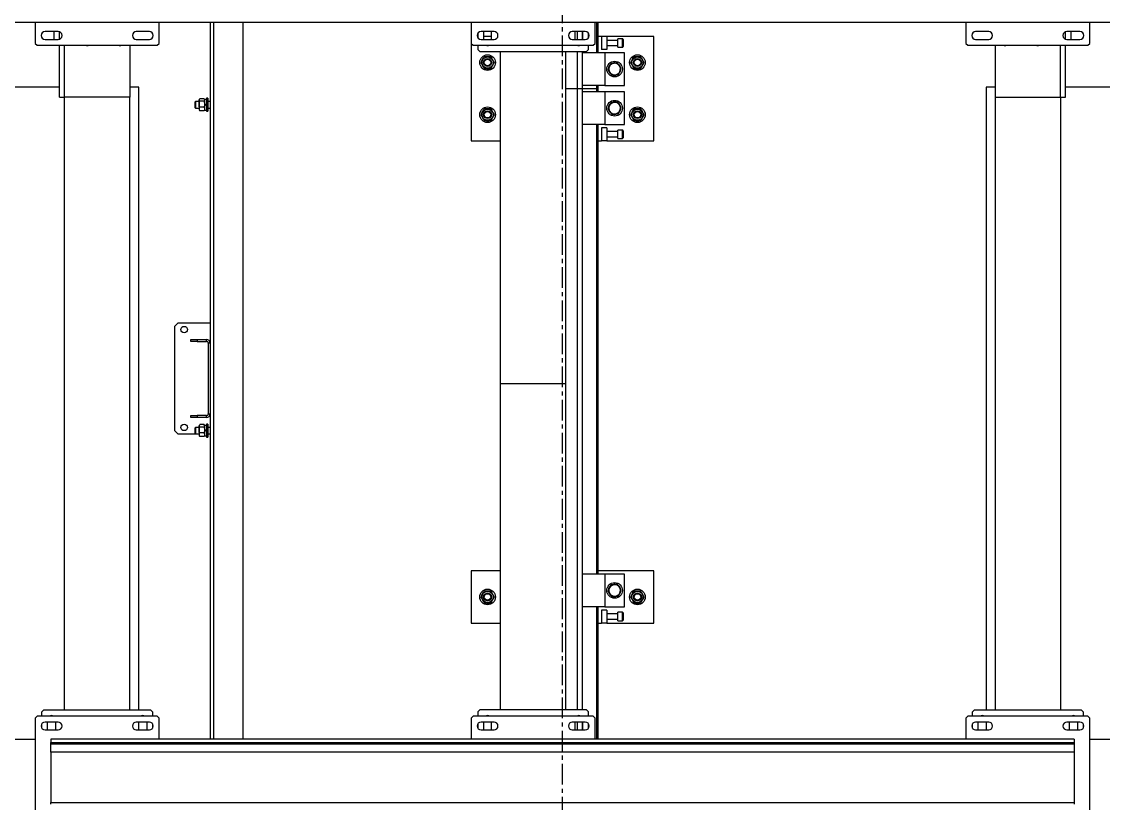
# Model space of a CAD drawing. Header units: millimetres. Extents: x 6622 to 532820, y 3370 to 359312.
# Drawn here: x 458470 to 460130, y 295241 to 296441 of the extents above; entities that cross this region are included whole.
import ezdxf

# ---------------------------------------------------------------- set-up
doc = ezdxf.new("R2010")
doc.units = ezdxf.units.MM
doc.linetypes.add('CENTER', pattern=[50.8, 31.75, -6.35, 6.35, -6.35])

# ---------------------------------------------------------------- blocks, each defined once
blk = doc.blocks.new('A$C6F3A12F4')
at = {"color": 2, "linetype": 'Continuous', "lineweight": 25}
for p, q in [((18285.2, 3700), (18285.2, 2622.1)), ((19285.2, 2659), (19285.2, 3700)), ((18185.7, 3475), (18185.7, 225)), ((18217.7, 2659), (18185.7, 2659)), ((18220.7, 2656), (18217.7, 2659)), ((18220.7, 2472), (18220.7, 2656)), ((19253.2, 2659), (19250.2, 2656)), ((19250.2, 2656), (19250.2, 2472)), ((19417.2, 2659), (19253.2, 2659)), ((18199.7, 2644), (18199.7, 2624)), ((18211.7, 2624), (18211.7, 2644)), ((19243.2, 2649.1), (19240.2, 2646.1)), ((19240.2, 2482.1), (19240.2, 2646.1)), ((19243.2, 2649.1), (19250.2, 2649.1)), ((19259.2, 2644), (19259.2, 2624)), ((19259.2, 2640.1), (19271.2, 2640.1)), ((19262, 2649.1), (19268.4, 2649.1)), ((19271.2, 2624), (19271.2, 2644)), ((18199.7, 2630.1), (18211.7, 2630.1)), ((19271.2, 2628.1), (19259.2, 2628.1)), ((19285.2, 2635), (19285.2, 1065)), ((19285.2, 2635), (19290.6, 2635)), ((19290.6, 1065), (19290.6, 2635)), ((19290.6, 2635), (19293.2, 2635)), ((19293.2, 2635), (19293.2, 1065)), ((19293.2, 2635), (19305.2, 2635)), ((19305.2, 2635), (19305.2, 1065)), ((19305.2, 2635), (19382.6, 2635)), ((19382.6, 1065), (19382.6, 2635)), ((19382.6, 2635), (19385.2, 2635)), ((18211.4, 2622.1), (18200, 2622.1)), ((18300.2, 2622.1), (18220.7, 2622.1)), ((18300.2, 2614.1), (18220.7, 2614.1)), ((18300.2, 2614.1), (18300.2, 2622.1)), ((18300.2, 2514.1), (18300.2, 2614.1)), ((18300.2, 2614.1), (19240.2, 2614.1)), ((18220.7, 2514.1), (18300.2, 2514.1)), ((18285.2, 2514.1), (18285.2, 2500)), ((18300.2, 2514.1), (19240.2, 2514.1)), ((18199.7, 2504), (18199.7, 2484)), ((18211.7, 2484), (18211.7, 2504)), ((18285.2, 2500), (19240.2, 2500)), ((19259.2, 2504), (19259.2, 2484)), ((19259.2, 2500.1), (19271.2, 2500.1)), ((19259.2, 2500), (19271.2, 2500)), ((19271.2, 2484), (19271.2, 2504)), ((19240.2, 2482.1), (19243.2, 2479.1)), ((19250.2, 2479.1), (19243.2, 2479.1)), ((19271.2, 2488.1), (19259.2, 2488.1)), ((19268.7, 2479.1), (19261.7, 2479.1)), ((18185.7, 2469), (18217.7, 2469)), ((18217.7, 2469), (18220.7, 2472)), ((19250.2, 2472), (19253.2, 2469)), ((19253.2, 2469), (19285.2, 2469)), ((18207.2, 1990), (18207.2, 1918)), ((18367.2, 1990), (18207.2, 1990)), ((18367.2, 1918), (18367.2, 1990)), ((19107.2, 1990), (19027.2, 1990)), ((19027.2, 1990), (19027.2, 1904)), ((19107.2, 1918), (19107.2, 1990)), ((18256.8, 1965), (18256.2, 1965)), ((18256.6, 1963.2), (18256.2, 1963.2)), ((18256.3, 1962.2), (18256.6, 1963.2)), ((18336.8, 1965), (18336.2, 1965)), ((18336.6, 1963.2), (18336.2, 1963.2)), ((18336.3, 1962.2), (18336.6, 1963.2)), ((19076.8, 1965), (19076.2, 1965)), ((19076.6, 1963.2), (19076.2, 1963.2)), ((19076.3, 1962.2), (19076.6, 1963.2)), ((18211.7, 1943), (18222.7, 1943)), ((18282.2, 1945), (18232.2, 1945)), ((18232.2, 1945), (18232.2, 1915)), ((18282.2, 1915), (18282.2, 1945)), ((18342.2, 1945), (18292.2, 1945)), ((18292.2, 1945), (18292.2, 1915)), ((18342.2, 1915), (18342.2, 1945)), ((18351.7, 1943), (18362.7, 1943)), ((19082.2, 1945), (19032.2, 1945)), ((19032.2, 1945), (19032.2, 1915)), ((19082.2, 1915), (19082.2, 1945)), ((19091.7, 1943), (19102.7, 1943)), ((18210.7, 1942), (18210.7, 1935)), ((18223.7, 1942), (18210.7, 1942)), ((18223.7, 1935), (18210.7, 1935)), ((18213.2, 1935), (18213.2, 1918)), ((18221.2, 1918), (18221.2, 1935)), ((18223.7, 1935), (18223.7, 1942)), ((18252.2, 1937.3), (18248, 1934.4)), ((18256.4, 1940.2), (18252.2, 1937.3)), ((18261, 1938), (18256.4, 1940.2)), ((18265.7, 1935.8), (18261, 1938)), ((18266.7, 1930), (18266.1, 1930)), ((18266.6, 1928.2), (18266.2, 1928.2)), ((18266.4, 1927.4), (18266.6, 1928.2)), ((18312.2, 1937.3), (18308, 1934.4)), ((18316.4, 1940.2), (18312.2, 1937.3)), ((18321, 1938), (18316.4, 1940.2)), ((18325.6, 1935.8), (18321, 1938)), ((18326.8, 1930), (18326.1, 1930)), ((18326.6, 1928.2), (18326.2, 1928.2)), ((18326.4, 1927.4), (18326.6, 1928.2)), ((18350.7, 1942), (18350.7, 1935)), ((18363.7, 1942), (18350.7, 1942)), ((18363.7, 1935), (18350.7, 1935)), ((18353.2, 1935), (18353.2, 1918)), ((18361.2, 1918), (18361.2, 1935)), ((18363.7, 1935), (18363.7, 1942)), ((19052.2, 1937.3), (19048, 1934.4)), ((19056.4, 1940.2), (19052.2, 1937.3)), ((19061, 1938), (19056.4, 1940.2)), ((19065.6, 1935.8), (19061, 1938)), ((19066.8, 1930), (19066.1, 1930)), ((19066.6, 1928.2), (19066.2, 1928.2)), ((19066.4, 1927.4), (19066.6, 1928.2)), ((19090.7, 1942), (19090.7, 1935)), ((19103.7, 1942), (19090.7, 1942)), ((19103.7, 1935), (19090.7, 1935)), ((19093.2, 1935), (19093.2, 1918)), ((19101.2, 1918), (19101.2, 1935)), ((19103.7, 1935), (19103.7, 1942)), ((18207.2, 1918), (18227.2, 1918)), ((18207.2, 1918), (18207.2, 1910)), ((18207.2, 1910), (18207.2, 1904)), ((18207.2, 1910), (18227.2, 1910)), ((18227.2, 1918), (18227.2, 1910)), ((18232.2, 1915), (18232.2, 1880.2)), ((18232.2, 1915), (18282.2, 1915)), ((18248.7, 1924.2), (18253.4, 1922)), ((18253.4, 1922), (18258, 1919.8)), ((18258, 1919.8), (18262.2, 1922.7)), ((18262.2, 1922.7), (18266.4, 1925.6)), ((18282.2, 1915), (18282.2, 1880.2)), ((18292.2, 1915), (18342.2, 1915)), ((18292.2, 1915), (18292.2, 1880.2)), ((18308.8, 1924.2), (18313.4, 1922)), ((18313.4, 1922), (18318, 1919.8)), ((18318, 1919.8), (18322.2, 1922.7)), ((18322.2, 1922.7), (18326.4, 1925.6)), ((18342.2, 1915), (18342.2, 1880.2)), ((18347.2, 1918), (18347.2, 1910)), ((18347.2, 1918), (18367.2, 1918)), ((18347.2, 1910), (18367.2, 1910)), ((18367.2, 1918), (18367.2, 1910)), ((18367.2, 1904), (18367.2, 1910)), ((19032.2, 1915), (19032.2, 1880.2)), ((19032.2, 1915), (19082.2, 1915)), ((19048.8, 1924.2), (19053.4, 1922)), ((19053.4, 1922), (19058, 1919.8)), ((19058, 1919.8), (19062.2, 1922.7)), ((19062.2, 1922.7), (19066.4, 1925.6)), ((19082.2, 1915), (19082.2, 1880.2)), ((19087.2, 1918), (19087.2, 1910)), ((19087.2, 1918), (19107.2, 1918)), ((19087.2, 1910), (19107.2, 1910)), ((19107.2, 1918), (19107.2, 1910)), ((19107.2, 1904), (19107.2, 1910)), ((18185.7, 1904), (18232.2, 1904)), ((18232.2, 1902.7), (18185.7, 1902.7)), ((18217.7, 1900), (18185.7, 1900)), ((18220.7, 1897), (18217.7, 1900)), ((18220.7, 1713), (18220.7, 1897)), ((18282.2, 1904), (18287.2, 1904)), ((18287.2, 1902.7), (18282.2, 1902.7)), ((18287.2, 1904), (18292.2, 1904)), ((18287.2, 1902.7), (18287.2, 1904)), ((18287.2, 1880.2), (18287.2, 1902.7)), ((18292.2, 1902.7), (18287.2, 1902.7)), ((18342.2, 1904), (19032.2, 1904)), ((19032.2, 1902.7), (18342.2, 1902.7)), ((19082.2, 1904), (19285.2, 1904)), ((19285.2, 1902.7), (19082.2, 1902.7)), ((19253.2, 1900), (19250.2, 1897)), ((19250.2, 1897), (19250.2, 1713)), ((19285.2, 1900), (19253.2, 1900)), ((18199.7, 1885), (18199.7, 1865)), ((18211.7, 1881), (18199.7, 1881)), ((18199.7, 1880.2), (18211.7, 1880.2)), ((18209, 1890), (18202.4, 1890)), ((18211.7, 1865), (18211.7, 1885)), ((18227.2, 1890), (18220.7, 1890)), ((18230.2, 1887), (18227.2, 1890)), ((18230.2, 1723), (18230.2, 1887)), ((18230.2, 1880.2), (18287.2, 1880.2)), ((18287.2, 1880.2), (19240.2, 1880.2)), ((18287.2, 1872.8), (18287.2, 1880.2)), ((19243.2, 1890), (19240.2, 1887)), ((19240.2, 1887), (19240.2, 1723)), ((19250.2, 1890), (19243.2, 1890)), ((19259.2, 1885), (19259.2, 1865)), ((19271.2, 1881), (19259.2, 1881)), ((19259.2, 1880.2), (19271.2, 1880.2)), ((19268.5, 1890), (19261.9, 1890)), ((19271.2, 1865), (19271.2, 1885)), ((18211.7, 1872.8), (18199.7, 1872.8)), ((18199.7, 1869), (18211.7, 1869)), ((18220.8, 1872.8), (18220.7, 1872.8)), ((18287.2, 1872.8), (18230.2, 1872.8)), ((18287.2, 1855), (18287.2, 1872.8)), ((19240.2, 1872.8), (18287.2, 1872.8)), ((19250.2, 1872.8), (19249.6, 1872.8)), ((19271.2, 1872.8), (19259.2, 1872.8)), ((19259.2, 1869), (19271.2, 1869)), ((18740.2, 1855), (18230.2, 1855)), ((18740.2, 1855), (18740.2, 1755)), ((19240.2, 1855), (18740.2, 1855)), ((18199.7, 1745), (18199.7, 1725)), ((18211.7, 1725), (18211.7, 1745)), ((18740.2, 1755), (18230.2, 1755)), ((18367.2, 1710), (18367.2, 1755)), ((19240.2, 1755), (18740.2, 1755)), ((19027.2, 1755), (19027.2, 1710)), ((19107.2, 1710), (19107.2, 1755)), ((19259.2, 1745), (19259.2, 1725)), ((19271.2, 1725), (19271.2, 1745)), ((18211.7, 1741), (18199.7, 1741)), ((18199.7, 1729), (18211.7, 1729)), ((18207.2, 1741), (18207.2, 1729)), ((18256.8, 1735), (18256.2, 1735)), ((18256.6, 1733.2), (18256.2, 1733.2)), ((18256.3, 1732.2), (18256.6, 1733.2)), ((18336.8, 1735), (18336.2, 1735)), ((18336.6, 1733.2), (18336.2, 1733.2)), ((18336.3, 1732.2), (18336.6, 1733.2)), ((19076.8, 1735), (19076.2, 1735)), ((19076.6, 1733.2), (19076.2, 1733.2)), ((19076.3, 1732.2), (19076.6, 1733.2)), ((19271.2, 1741), (19259.2, 1741)), ((19259.2, 1729), (19271.2, 1729)), ((18185.7, 1710), (18217.7, 1710)), ((18202.4, 1720), (18209, 1720)), ((18207.2, 1720), (18207.2, 1719.2)), ((18217.7, 1710), (18220.7, 1713)), ((18217.7, 1710), (18367.2, 1710)), ((18220.7, 1720), (18227.2, 1720)), ((18227.2, 1720), (18230.2, 1723)), ((19027.2, 1710), (19107.2, 1710)), ((19240.2, 1723), (19243.2, 1720)), ((19243.2, 1720), (19250.2, 1720)), ((19250.2, 1713), (19253.2, 1710)), ((19253.2, 1710), (19285.2, 1710)), ((19261.9, 1720), (19268.5, 1720)), ((18185.7, 1359.5), (19285.2, 1359.5)), ((18185.7, 1314.5), (19285.2, 1314.5)), ((18185.7, 1309.5), (18678, 1309.5)), ((18302, 1305.5), (18302, 1303.5)), ((18302, 1305.5), (18322, 1305.5)), ((18302, 1303.5), (18322, 1303.5)), ((18302.8, 1300), (18302.8, 1293.4)), ((18304.4, 1300.9), (18303.3, 1300.3)), ((18303.9, 1303.5), (18303.9, 1300.9)), ((18312, 1300.9), (18303.9, 1300.9)), ((18306.4, 1300), (18306.4, 1293.4)), ((18307, 1309.5), (18307, 1305.5)), ((18312, 1300.9), (18313.5, 1300.9)), ((18320, 1300.9), (18313.5, 1300.9)), ((18315.5, 1300), (18315.5, 1293.4)), ((18317, 1305.5), (18317, 1309.5)), ((18320.7, 1300.3), (18319.6, 1300.9)), ((18320, 1300.9), (18320, 1303.5)), ((18321.2, 1300), (18321.2, 1293.4)), ((18322, 1303.5), (18322, 1305.5)), ((18647, 1309.5), (18647, 1259.5)), ((18675, 1303.5), (18672, 1303.5)), ((18672, 1289.5), (18672, 1303.5)), ((18675, 1289.5), (18675, 1303.5)), ((18678, 1309.5), (18678, 1306.5)), ((18678, 1309.5), (18786, 1309.5)), ((18678, 1306.5), (18786, 1306.5)), ((18786, 1309.5), (19285.2, 1309.5)), ((18786, 1306.5), (18786, 1309.5)), ((18792, 1303.5), (18789, 1303.5)), ((18789, 1303.5), (18789, 1289.5)), ((18792, 1303.5), (18792, 1289.5)), ((18802, 1305.5), (18802, 1303.5)), ((18802, 1305.5), (18822, 1305.5)), ((18802, 1303.5), (18822, 1303.5)), ((18802.8, 1300), (18802.8, 1293.4)), ((18804.4, 1300.9), (18803.3, 1300.3)), ((18803.9, 1303.5), (18803.9, 1300.9)), ((18812, 1300.9), (18803.9, 1300.9)), ((18806.4, 1300), (18806.4, 1293.4)), ((18807, 1309.5), (18807, 1305.5)), ((18812, 1300.9), (18813.5, 1300.9)), ((18820, 1300.9), (18813.5, 1300.9)), ((18815.5, 1300), (18815.5, 1293.4)), ((18817, 1305.5), (18817, 1309.5)), ((18820.7, 1300.3), (18819.6, 1300.9)), ((18820, 1300.9), (18820, 1303.5)), ((18821.2, 1300), (18821.2, 1293.4)), ((18822, 1303.5), (18822, 1305.5)), ((18303.3, 1293.1), (18304.4, 1292.5)), ((18314.9, 1292.5), (18304.4, 1292.5)), ((18307, 1292.5), (18307, 1287)), ((18307, 1287), (18307.5, 1286.5)), ((18307, 1287), (18317, 1287)), ((18316.5, 1286.5), (18307.5, 1286.5)), ((18314.9, 1292.5), (18319.6, 1292.5)), ((18316.5, 1286.5), (18317, 1287)), ((18317, 1287), (18317, 1292.5)), ((18319.6, 1292.5), (18320.7, 1293.1)), ((18672, 1289.5), (18675, 1289.5)), ((18672, 1279.5), (18672, 1289.5)), ((18675, 1279.5), (18672, 1279.5)), ((18675, 1289.5), (18675, 1279.5)), ((18789, 1289.5), (18792, 1289.5)), ((18789, 1279.5), (18789, 1289.5)), ((18792, 1279.5), (18789, 1279.5)), ((18792, 1289.5), (18792, 1279.5)), ((18803.3, 1293.1), (18804.4, 1292.5)), ((18814.9, 1292.5), (18804.4, 1292.5)), ((18807, 1292.5), (18807, 1287)), ((18807, 1287), (18807.5, 1286.5)), ((18807, 1287), (18817, 1287)), ((18816.5, 1286.5), (18807.5, 1286.5)), ((18814.9, 1292.5), (18819.6, 1292.5)), ((18816.5, 1286.5), (18817, 1287)), ((18817, 1287), (18817, 1292.5)), ((18817, 1259.5), (18817, 1287)), ((18819.6, 1292.5), (18820.7, 1293.1)), ((18647, 1259.5), (18652, 1254.5)), ((18652, 1254.5), (18812, 1254.5)), ((18812, 1254.5), (18817, 1259.5)), ((18217.7, 1231), (18185.7, 1231)), ((18220.7, 1228), (18217.7, 1231)), ((19253.2, 1231), (19250.2, 1228)), ((19285.2, 1231), (19253.2, 1231)), ((18199.7, 1216), (18199.7, 1196)), ((18211.7, 1196), (18211.7, 1216)), ((18220.7, 1044), (18220.7, 1228)), ((19243.2, 1220.9), (19240.2, 1217.9)), ((19240.2, 1053.9), (19240.2, 1217.9)), ((19243.2, 1220.9), (19250.2, 1220.9)), ((19250.2, 1228), (19250.2, 1044)), ((19259.2, 1216), (19259.2, 1196)), ((19259.2, 1211.9), (19271.2, 1211.9)), ((19261.7, 1220.9), (19268.7, 1220.9)), ((19271.2, 1196), (19271.2, 1216)), ((18285.2, 1200), (18285.2, 1185.9)), ((19240.2, 1200), (18285.2, 1200)), ((19271.2, 1200), (19259.2, 1200)), ((19271.2, 1199.9), (19259.2, 1199.9)), ((18220.7, 1185.9), (18300.2, 1185.9)), ((18300.2, 1185.9), (18300.2, 1085.9)), ((19240.2, 1185.9), (18300.2, 1185.9)), ((18300.2, 1085.9), (18220.7, 1085.9)), ((18300.2, 1077.9), (18300.2, 1085.9)), ((19240.2, 1085.9), (18300.2, 1085.9)), ((18199.7, 1076), (18199.7, 1056)), ((18211.7, 1069.9), (18199.7, 1069.9)), ((18211.4, 1077.9), (18200, 1077.9)), ((18211.7, 1056), (18211.7, 1076)), ((18300.2, 1077.9), (18220.7, 1077.9)), ((18285.2, 1077.9), (18285.2, 0)), ((19259.2, 1076), (19259.2, 1056)), ((19259.2, 1071.9), (19271.2, 1071.9)), ((19271.2, 1056), (19271.2, 1076)), ((19285.2, 1065), (19290.6, 1065)), ((19293.2, 1065), (19290.6, 1065)), ((19305.2, 1065), (19293.2, 1065)), ((19305.2, 1065), (19382.6, 1065)), ((19385.2, 1065), (19382.6, 1065)), ((19240.2, 1053.9), (19243.2, 1050.9)), ((19250.2, 1050.9), (19243.2, 1050.9)), ((19271.2, 1059.9), (19259.2, 1059.9)), ((19268.4, 1050.9), (19262, 1050.9)), ((18185.7, 1041), (18217.7, 1041)), ((18217.7, 1041), (18220.7, 1044)), ((19250.2, 1044), (19253.2, 1041)), ((19253.2, 1041), (19417.2, 1041)), ((19285.2, 0), (19285.2, 1041))]:
    blk.add_line(p, q, dxfattribs=at)
at = {"color": 2, "linetype": 'Continuous', "lineweight": 25, "flags": 128}
for points in [[(18256.8, 1965), (18256.6, 1966.9), (18256.3, 1967.9)], [(18336.8, 1965), (18336.6, 1966.9), (18336.3, 1967.9)], [(19076.8, 1965), (19076.6, 1966.9), (19076.3, 1967.9)], [(18256.8, 1735), (18256.6, 1736.9), (18256.3, 1737.9)], [(18336.8, 1735), (18336.6, 1736.9), (18336.3, 1737.9)], [(19076.8, 1735), (19076.6, 1736.9), (19076.3, 1737.9)], [(18312, 1300.9), (18311.5, 1301.8), (18311, 1302.6), (18310.5, 1303.5)], [(18312, 1303.5), (18312.5, 1302.6), (18313, 1301.8), (18313.5, 1300.9)], [(18812, 1300.9), (18811.5, 1301.8), (18811, 1302.6), (18810.5, 1303.5)], [(18812, 1303.5), (18812.5, 1302.6), (18813, 1301.8), (18813.5, 1300.9)]]:
    blk.add_lwpolyline(points, dxfattribs=at)
at = {"color": 2, "linetype": 'Continuous', "lineweight": 25}
for centre, radius in [((18247.2, 1965), 12), ((18327.2, 1965), 12), ((19067.2, 1965), 12), ((18247.2, 1965), 8.62), ((18247.2, 1965), 6), ((18247.2, 1965), 5), ((18327.2, 1965), 8.62), ((18327.2, 1965), 6), ((18327.2, 1965), 5), ((19067.2, 1965), 8.62), ((19067.2, 1965), 6), ((19067.2, 1965), 5), ((18257.2, 1930), 12), ((18317.2, 1930), 12), ((19057.2, 1930), 12), ((18247.2, 1735), 12), ((18247.2, 1735), 8.62), ((18327.2, 1735), 12), ((18327.2, 1735), 8.62), ((19067.2, 1735), 12), ((19067.2, 1735), 8.63), ((18247.2, 1735), 6), ((18247.2, 1735), 5), ((18327.2, 1735), 6), ((18327.2, 1735), 5), ((19067.2, 1735), 6), ((19067.2, 1735), 5), ((18657, 1269.5), 5), ((18807, 1269.5), 5)]:
    blk.add_circle(centre, radius, dxfattribs=at)
for centre, radius, start, end in [((18205.7, 2644), 6, 0, 180), ((19265.2, 2644), 6, 0, 180), ((18205.7, 2624), 6, 180, 0), ((19255.2, 2634.1), 6, 146.4427, 213.5573), ((19265.2, 2624), 6, 180, 0), ((18215.2, 2579.1), 6, 336.4435, 23.5565), ((18215.2, 2529.1), 6, 336.4435, 23.5565), ((18205.7, 2504), 6, 0, 180), ((19265.2, 2504), 6, 0, 180), ((19255.2, 2494.1), 6, 146.4427, 213.5573), ((18205.7, 2484), 6, 180, 0), ((19265.2, 2484), 6, 180, 0), ((18247.2, 1965), 9.55, 349.1982, 0), ((18327.2, 1965), 9.55, 349.1982, 0), ((19067.2, 1965), 9.55, 349.1982, 0), ((18211.7, 1942), 1, 90, 180), ((18222.7, 1942), 1, 0, 90), ((18247.2, 1965), 9.55, 221.2996, 256.7088), ((18327.2, 1965), 9.55, 221.2996, 256.7088), ((18351.7, 1942), 1, 90, 180), ((18362.7, 1942), 1, 0, 90), ((19067.2, 1965), 9.55, 221.2996, 256.7088), ((19091.7, 1942), 1, 90, 180), ((19102.7, 1942), 1, 0, 90), ((18257.2, 1930), 9.55, 165.3637, 203.9741), ((18257.2, 1930), 8.87, 124.3653, 184.3653), ((18257.2, 1930), 8.87, 184.3653, 244.3653), ((18257.2, 1930), 9.55, 104.5207, 143.3519), ((18257.2, 1930), 8.87, 64.3653, 124.3653), ((18257.2, 1930), 9.55, 42.9611, 84.8708), ((18257.2, 1930), 8.86, 4.3653, 64.3653), ((18257.2, 1930), 8.87, 304.3653, 4.3653), ((18257.2, 1930), 9.55, 0, 24.9691), ((18257.2, 1930), 9.55, 349.1982, 0), ((18317.2, 1930), 9.55, 165.3637, 203.9741), ((18317.2, 1930), 8.86, 124.3653, 184.3653), ((18317.2, 1930), 8.87, 184.3653, 244.3653), ((18317.2, 1930), 9.55, 104.5207, 143.3519), ((18317.2, 1930), 8.86, 64.3653, 124.3653), ((18317.2, 1930), 9.55, 42.9611, 84.8708), ((18317.2, 1930), 8.87, 4.3653, 64.3653), ((18317.2, 1930), 8.87, 304.3653, 4.3653), ((18317.2, 1930), 9.55, 0, 24.9691), ((18317.2, 1930), 9.55, 349.1982, 0), ((19057.2, 1930), 9.55, 165.3637, 203.9741), ((19057.2, 1930), 8.86, 124.3653, 184.3653), ((19057.2, 1930), 8.87, 184.3653, 244.3653), ((19057.2, 1930), 9.55, 104.5207, 143.3519), ((19057.2, 1930), 8.86, 64.3653, 124.3653), ((19057.2, 1930), 9.55, 42.9611, 84.8708), ((19057.2, 1930), 8.86, 4.3653, 64.3653), ((19057.2, 1930), 8.87, 304.3653, 4.3653), ((19057.2, 1930), 9.55, 0, 24.9691), ((19057.2, 1930), 9.55, 349.1982, 0), ((18257.2, 1930), 9.55, 224.4516, 265.4367), ((18257.2, 1930), 8.87, 244.3653, 304.3653), ((18257.2, 1930), 9.55, 283.449, 324.061), ((18317.2, 1930), 9.55, 224.4516, 265.4367), ((18317.2, 1930), 8.87, 244.3653, 304.3653), ((18317.2, 1930), 9.55, 283.449, 324.061), ((19057.2, 1930), 9.55, 224.4516, 265.4367), ((19057.2, 1930), 8.87, 244.3653, 304.3653), ((19057.2, 1930), 9.55, 283.449, 324.061), ((18205.7, 1885), 6, 0, 180), ((18215.2, 1875), 6, 336.4435, 23.5565), ((19255.2, 1875), 6, 146.4427, 213.5573), ((19265.2, 1885), 6, 0, 180), ((18205.7, 1865), 6, 180, 0), ((19265.2, 1865), 6, 180, 0), ((18205.7, 1745), 6, 0, 180), ((19265.2, 1745), 6, 0, 180), ((18215.2, 1735), 6, 336.4435, 23.5565), ((18247.2, 1735), 9.55, 221.2996, 256.7088), ((18247.2, 1735), 9.55, 349.1982, 0), ((18327.2, 1735), 9.55, 221.2996, 256.7088), ((18327.2, 1735), 9.55, 349.1982, 0), ((19067.2, 1735), 9.55, 221.2996, 256.7088), ((19067.2, 1735), 9.55, 349.1982, 0), ((19255.2, 1735), 6, 146.4427, 213.5573), ((18205.7, 1725), 6, 180, 0), ((19265.2, 1725), 6, 180, 0), ((18678, 1303.5), 6, 90, 180), ((18678, 1303.5), 3, 90, 180), ((18786, 1303.5), 6, 0, 90), ((18786, 1303.5), 3, 0, 90), ((18205.7, 1216), 6, 0, 180), ((19265.2, 1216), 6, 0, 180), ((18205.7, 1196), 6, 180, 0), ((19255.2, 1205.9), 6, 146.4427, 213.5573), ((19265.2, 1196), 6, 180, 0), ((18215.2, 1170.9), 6, 336.4435, 23.5565), ((18215.2, 1120.9), 6, 336.4435, 23.5565), ((18205.7, 1076), 6, 0, 180), ((19265.2, 1076), 6, 0, 180), ((19255.2, 1065.9), 6, 146.4427, 213.5573), ((18205.7, 1056), 6, 180, 0), ((19265.2, 1056), 6, 180, 0)]:
    blk.add_arc(centre, radius, start, end, dxfattribs=at)
for points, knots in [([(18247.2, 1975.4), (18246.4, 1974.9), (18244.8, 1974), (18242.5, 1972.7), (18240.3, 1971.4), (18238.9, 1970.6), (18238.2, 1970.2)], [0, 0, 0, 0, 0.264614, 0.534903, 0.765363, 1, 1, 1, 1]), ([(18238.2, 1970.2), (18238.2, 1969.8), (18238.2, 1968.5), (18238.2, 1966.2), (18238.2, 1963.2), (18238.2, 1961.1), (18238.2, 1959.8)], [0, 0, 0, 0, 0.131003, 0.38054, 0.636178, 1, 1, 1, 1]), ([(18238.2, 1959.8), (18239, 1959.4), (18240.6, 1958.4), (18242.9, 1957.1), (18245.1, 1955.8), (18246.5, 1955), (18247.2, 1954.6)], [0, 0, 0, 0, 0.264614, 0.534903, 0.765363, 1, 1, 1, 1]), ([(18256.2, 1970.2), (18255.4, 1970.6), (18253.8, 1971.6), (18251.5, 1972.9), (18249.3, 1974.2), (18247.9, 1975), (18247.2, 1975.4)], [0, 0, 0, 0, 0.264655, 0.534987, 0.765327, 1, 1, 1, 1]), ([(18247.2, 1954.6), (18248, 1955.1), (18249.6, 1956), (18251.9, 1957.3), (18254.1, 1958.6), (18255.5, 1959.4), (18256.2, 1959.8)], [0, 0, 0, 0, 0.264501, 0.534988, 0.765328, 1, 1, 1, 1]), ([(18256.2, 1959.8), (18256.2, 1961.1), (18256.2, 1963.2), (18256.2, 1966.2), (18256.2, 1968.4), (18256.2, 1969.8), (18256.2, 1970.2)], [0, 0, 0, 0, 0.363821, 0.613049, 0.868997, 1, 1, 1, 1]), ([(18327.2, 1975.4), (18326.4, 1974.9), (18324.8, 1974), (18322.5, 1972.7), (18320.3, 1971.4), (18318.9, 1970.6), (18318.2, 1970.2)], [0, 0, 0, 0, 0.264614, 0.534903, 0.765363, 1, 1, 1, 1]), ([(18318.2, 1970.2), (18318.2, 1969.8), (18318.2, 1968.5), (18318.2, 1966.2), (18318.2, 1963.2), (18318.2, 1961.1), (18318.2, 1959.8)], [0, 0, 0, 0, 0.131003, 0.38054, 0.636178, 1, 1, 1, 1]), ([(18318.2, 1959.8), (18319, 1959.4), (18320.6, 1958.4), (18322.9, 1957.1), (18325.1, 1955.8), (18326.5, 1955), (18327.2, 1954.6)], [0, 0, 0, 0, 0.264614, 0.534903, 0.765363, 1, 1, 1, 1]), ([(18336.2, 1970.2), (18335.4, 1970.6), (18333.8, 1971.6), (18331.5, 1972.9), (18329.3, 1974.2), (18327.9, 1975), (18327.2, 1975.4)], [0, 0, 0, 0, 0.264655, 0.534987, 0.765327, 1, 1, 1, 1]), ([(18327.2, 1954.6), (18328, 1955.1), (18329.6, 1956), (18331.9, 1957.3), (18334.1, 1958.6), (18335.5, 1959.4), (18336.2, 1959.8)], [0, 0, 0, 0, 0.264655, 0.534987, 0.765327, 1, 1, 1, 1]), ([(18336.2, 1959.8), (18336.2, 1961.1), (18336.2, 1963.2), (18336.2, 1966.2), (18336.2, 1968.4), (18336.2, 1969.8), (18336.2, 1970.2)], [0, 0, 0, 0, 0.363821, 0.613049, 0.868997, 1, 1, 1, 1]), ([(19067.2, 1975.4), (19066.4, 1974.9), (19064.8, 1974), (19062.5, 1972.7), (19060.3, 1971.4), (19058.9, 1970.6), (19058.2, 1970.2)], [0, 0, 0, 0, 0.264614, 0.534903, 0.765363, 1, 1, 1, 1]), ([(19058.2, 1970.2), (19058.2, 1969.8), (19058.2, 1968.5), (19058.2, 1966.2), (19058.2, 1963.2), (19058.2, 1961.1), (19058.2, 1959.8)], [0, 0, 0, 0, 0.131003, 0.38054, 0.636178, 1, 1, 1, 1]), ([(19058.2, 1959.8), (19059, 1959.4), (19060.6, 1958.4), (19062.9, 1957.1), (19065.1, 1955.8), (19066.5, 1955), (19067.2, 1954.6)], [0, 0, 0, 0, 0.264614, 0.534903, 0.765363, 1, 1, 1, 1]), ([(19076.2, 1970.2), (19075.4, 1970.6), (19073.8, 1971.6), (19071.5, 1972.9), (19069.3, 1974.2), (19067.9, 1975), (19067.2, 1975.4)], [0, 0, 0, 0, 0.2645011, 0.5349887, 0.7653276, 1, 1, 1, 1]), ([(19067.2, 1954.6), (19068, 1955.1), (19069.6, 1956), (19071.9, 1957.3), (19074.1, 1958.6), (19075.5, 1959.4), (19076.2, 1959.8)], [0, 0, 0, 0, 0.264655, 0.534987, 0.765327, 1, 1, 1, 1]), ([(19076.2, 1959.8), (19076.2, 1961.1), (19076.2, 1963.2), (19076.2, 1966.2), (19076.2, 1968.4), (19076.2, 1969.8), (19076.2, 1970.2)], [0, 0, 0, 0, 0.363821, 0.613049, 0.868997, 1, 1, 1, 1]), ([(18248, 1934.4), (18248, 1934), (18248.1, 1932.3), (18248.3, 1930.6), (18248.4, 1929.3)], [0, 0, 0, 0, 0.2530598, 1, 1, 1, 1]), ([(18248.4, 1929.3), (18248.5, 1927.7), (18248.6, 1926), (18248.7, 1924.3), (18248.7, 1924.2)], [0, 0, 0, 0, 0.973018, 1, 1, 1, 1]), ([(18266, 1930.7), (18265.9, 1932), (18265.8, 1933.7), (18265.7, 1935.4), (18265.7, 1935.8)], [0, 0, 0, 0, 0.746939, 1, 1, 1, 1]), ([(18266.4, 1925.6), (18266.4, 1925.6), (18266.3, 1927.3), (18266.2, 1929), (18266, 1930.7)], [0, 0, 0, 0, 0.026984, 1, 1, 1, 1]), ([(18308, 1934.4), (18308, 1934), (18308.1, 1932.3), (18308.3, 1930.6), (18308.4, 1929.3)], [0, 0, 0, 0, 0.253088, 1, 1, 1, 1]), ([(18308.4, 1929.3), (18308.5, 1927.7), (18308.6, 1925.9), (18308.7, 1924.3), (18308.8, 1924.2)], [0, 0, 0, 0, 0.97299, 1, 1, 1, 1]), ([(18326, 1930.7), (18325.9, 1932), (18325.8, 1933.7), (18325.7, 1935.4), (18325.6, 1935.8)], [0, 0, 0, 0, 0.746939, 1, 1, 1, 1]), ([(18326.4, 1925.6), (18326.4, 1925.6), (18326.3, 1927.3), (18326.2, 1929), (18326, 1930.7)], [0, 0, 0, 0, 0.026984, 1, 1, 1, 1]), ([(19048, 1934.4), (19048, 1934), (19048.1, 1932.3), (19048.3, 1930.6), (19048.4, 1929.3)], [0, 0, 0, 0, 0.253081, 1, 1, 1, 1]), ([(19048.4, 1929.3), (19048.5, 1927.7), (19048.6, 1925.9), (19048.7, 1924.3), (19048.8, 1924.2)], [0, 0, 0, 0, 0.97299, 1, 1, 1, 1]), ([(19066, 1930.7), (19065.9, 1932), (19065.8, 1933.7), (19065.7, 1935.4), (19065.6, 1935.8)], [0, 0, 0, 0, 0.746939, 1, 1, 1, 1]), ([(19066.4, 1925.6), (19066.4, 1925.6), (19066.3, 1927.3), (19066.2, 1929), (19066, 1930.7)], [0, 0, 0, 0, 0.026984, 1, 1, 1, 1]), ([(18247.2, 1745.4), (18246.4, 1744.9), (18244.8, 1744), (18242.5, 1742.7), (18240.3, 1741.4), (18238.9, 1740.6), (18238.2, 1740.2)], [0, 0, 0, 0, 0.264614, 0.534903, 0.765363, 1, 1, 1, 1]), ([(18256.2, 1740.2), (18255.4, 1740.6), (18253.8, 1741.6), (18251.5, 1742.9), (18249.3, 1744.2), (18247.9, 1745), (18247.2, 1745.4)], [0, 0, 0, 0, 0.264655, 0.534987, 0.765327, 1, 1, 1, 1]), ([(18327.2, 1745.4), (18326.4, 1744.9), (18324.8, 1744), (18322.5, 1742.7), (18320.3, 1741.4), (18318.9, 1740.6), (18318.2, 1740.2)], [0, 0, 0, 0, 0.264614, 0.534903, 0.765363, 1, 1, 1, 1]), ([(18336.2, 1740.2), (18335.4, 1740.6), (18333.8, 1741.6), (18331.5, 1742.9), (18329.3, 1744.2), (18327.9, 1745), (18327.2, 1745.4)], [0, 0, 0, 0, 0.264655, 0.534987, 0.765327, 1, 1, 1, 1]), ([(19067.2, 1745.4), (19066.4, 1744.9), (19064.8, 1744), (19062.5, 1742.7), (19060.3, 1741.4), (19058.9, 1740.6), (19058.2, 1740.2)], [0, 0, 0, 0, 0.264614, 0.534903, 0.765363, 1, 1, 1, 1]), ([(19076.2, 1740.2), (19075.4, 1740.6), (19073.8, 1741.6), (19071.5, 1742.9), (19069.3, 1744.2), (19067.9, 1745), (19067.2, 1745.4)], [0, 0, 0, 0, 0.264501, 0.534988, 0.765328, 1, 1, 1, 1]), ([(18238.2, 1740.2), (18238.2, 1739.8), (18238.2, 1738.5), (18238.2, 1736.2), (18238.2, 1733.2), (18238.2, 1731.1), (18238.2, 1729.8)], [0, 0, 0, 0, 0.1310035, 0.3805405, 0.636178, 1, 1, 1, 1]), ([(18238.2, 1729.8), (18239, 1729.4), (18240.6, 1728.4), (18242.9, 1727.1), (18245.1, 1725.8), (18246.5, 1725), (18247.2, 1724.6)], [0, 0, 0, 0, 0.264614, 0.534904, 0.765363, 1, 1, 1, 1]), ([(18247.2, 1724.6), (18248, 1725.1), (18249.6, 1726), (18251.9, 1727.3), (18254.1, 1728.6), (18255.5, 1729.4), (18256.2, 1729.8)], [0, 0, 0, 0, 0.264501, 0.534988, 0.765328, 1, 1, 1, 1]), ([(18256.2, 1729.8), (18256.2, 1731.1), (18256.2, 1733.2), (18256.2, 1736.2), (18256.2, 1738.4), (18256.2, 1739.8), (18256.2, 1740.2)], [0, 0, 0, 0, 0.363821, 0.613048, 0.868997, 1, 1, 1, 1]), ([(18318.2, 1740.2), (18318.2, 1739.8), (18318.2, 1738.5), (18318.2, 1736.2), (18318.2, 1733.2), (18318.2, 1731.1), (18318.2, 1729.8)], [0, 0, 0, 0, 0.1310035, 0.3805405, 0.636178, 1, 1, 1, 1]), ([(18318.2, 1729.8), (18319, 1729.4), (18320.6, 1728.4), (18322.9, 1727.1), (18325.1, 1725.8), (18326.5, 1725), (18327.2, 1724.6)], [0, 0, 0, 0, 0.264614, 0.534904, 0.765363, 1, 1, 1, 1]), ([(18327.2, 1724.6), (18328, 1725.1), (18329.6, 1726), (18331.9, 1727.3), (18334.1, 1728.6), (18335.5, 1729.4), (18336.2, 1729.8)], [0, 0, 0, 0, 0.264655, 0.534987, 0.765327, 1, 1, 1, 1]), ([(18336.2, 1729.8), (18336.2, 1731.1), (18336.2, 1733.2), (18336.2, 1736.2), (18336.2, 1738.4), (18336.2, 1739.8), (18336.2, 1740.2)], [0, 0, 0, 0, 0.363821, 0.613048, 0.868997, 1, 1, 1, 1]), ([(19058.2, 1740.2), (19058.2, 1739.8), (19058.2, 1738.5), (19058.2, 1736.2), (19058.2, 1733.2), (19058.2, 1731.1), (19058.2, 1729.8)], [0, 0, 0, 0, 0.1310035, 0.3805405, 0.636178, 1, 1, 1, 1]), ([(19058.2, 1729.8), (19059, 1729.4), (19060.6, 1728.4), (19062.9, 1727.1), (19065.1, 1725.8), (19066.5, 1725), (19067.2, 1724.6)], [0, 0, 0, 0, 0.264614, 0.534904, 0.765363, 1, 1, 1, 1]), ([(19067.2, 1724.6), (19068, 1725.1), (19069.6, 1726), (19071.9, 1727.3), (19074.1, 1728.6), (19075.5, 1729.4), (19076.2, 1729.8)], [0, 0, 0, 0, 0.264655, 0.534987, 0.765327, 1, 1, 1, 1]), ([(19076.2, 1729.8), (19076.2, 1731.1), (19076.2, 1733.2), (19076.2, 1736.2), (19076.2, 1738.4), (19076.2, 1739.8), (19076.2, 1740.2)], [0, 0, 0, 0, 0.363821, 0.613048, 0.868997, 1, 1, 1, 1]), ([(18302.8, 1300), (18303.3, 1300.2), (18304, 1300.7), (18305, 1300.7), (18305.8, 1300.4), (18306.2, 1300.1), (18306.4, 1300)], [0, 0, 0, 0, 0.363637, 0.612794, 0.868669, 1, 1, 1, 1]), ([(18306.4, 1300), (18307.2, 1300.2), (18308.8, 1300.6), (18311.2, 1300.7), (18313.4, 1300.5), (18314.8, 1300.2), (18315.5, 1300)], [0, 0, 0, 0, 0.264522, 0.534908, 0.765371, 1, 1, 1, 1]), ([(18315.5, 1300), (18316, 1300.2), (18317, 1300.6), (18318.5, 1300.7), (18319.9, 1300.5), (18320.7, 1300.2), (18321.2, 1300)], [0, 0, 0, 0, 0.264587, 0.534953, 0.765275, 1, 1, 1, 1]), ([(18321.2, 1300), (18321, 1300.1), (18320.8, 1300.2), (18320.7, 1300.3), (18320.7, 1300.3)], [0, 0, 0, 0, 0.908808, 1, 1, 1, 1]), ([(18802.8, 1300), (18803.3, 1300.2), (18804, 1300.7), (18805, 1300.7), (18805.8, 1300.4), (18806.2, 1300.1), (18806.4, 1300)], [0, 0, 0, 0, 0.363637, 0.612794, 0.868669, 1, 1, 1, 1]), ([(18806.4, 1300), (18807.2, 1300.2), (18808.8, 1300.6), (18811.2, 1300.7), (18813.4, 1300.5), (18814.8, 1300.2), (18815.5, 1300)], [0, 0, 0, 0, 0.264522, 0.534908, 0.765371, 1, 1, 1, 1]), ([(18815.5, 1300), (18816, 1300.2), (18817, 1300.6), (18818.5, 1300.7), (18819.9, 1300.5), (18820.7, 1300.2), (18821.2, 1300)], [0, 0, 0, 0, 0.264587, 0.534953, 0.765275, 1, 1, 1, 1]), ([(18821.2, 1300), (18821, 1300.1), (18820.8, 1300.2), (18820.7, 1300.3), (18820.7, 1300.3)], [0, 0, 0, 0, 0.908808, 1, 1, 1, 1]), ([(18306.4, 1293.4), (18306.2, 1293.3), (18305.8, 1293), (18305, 1292.7), (18304, 1292.7), (18303.3, 1293.2), (18302.8, 1293.4)], [0, 0, 0, 0, 0.13133, 0.380798, 0.636361, 1, 1, 1, 1]), ([(18315.5, 1293.4), (18314.7, 1293.2), (18313.1, 1292.8), (18310.7, 1292.7), (18308.5, 1292.9), (18307.1, 1293.2), (18306.4, 1293.4)], [0, 0, 0, 0, 0.26472, 0.534906, 0.76537, 1, 1, 1, 1]), ([(18321.2, 1293.4), (18320.7, 1293.2), (18319.7, 1292.8), (18318.2, 1292.7), (18316.8, 1292.9), (18316, 1293.2), (18315.5, 1293.4)], [0, 0, 0, 0, 0.264585, 0.534952, 0.765396, 1, 1, 1, 1]), ([(18320.7, 1293.1), (18320.7, 1293.1), (18320.8, 1293.2), (18321, 1293.3), (18321.2, 1293.4)], [0, 0, 0, 0, 0.09115, 1, 1, 1, 1]), ([(18806.4, 1293.4), (18806.2, 1293.3), (18805.8, 1293), (18805, 1292.7), (18804, 1292.7), (18803.3, 1293.2), (18802.8, 1293.4)], [0, 0, 0, 0, 0.13133, 0.380798, 0.636361, 1, 1, 1, 1]), ([(18815.5, 1293.4), (18814.7, 1293.2), (18813.1, 1292.8), (18810.7, 1292.7), (18808.5, 1292.9), (18807.1, 1293.2), (18806.4, 1293.4)], [0, 0, 0, 0, 0.26472, 0.534906, 0.76537, 1, 1, 1, 1]), ([(18821.2, 1293.4), (18820.7, 1293.2), (18819.7, 1292.8), (18818.2, 1292.7), (18816.8, 1292.9), (18816, 1293.2), (18815.5, 1293.4)], [0, 0, 0, 0, 0.264585, 0.534952, 0.765396, 1, 1, 1, 1]), ([(18820.7, 1293.1), (18820.7, 1293.1), (18820.8, 1293.2), (18821, 1293.3), (18821.2, 1293.4)], [0, 0, 0, 0, 0.09115, 1, 1, 1, 1])]:
    blk.add_open_spline(points, degree=3, knots=knots, dxfattribs=at)

msp = doc.modelspace()

# ---------------------------------------------------------------- linework, layer by layer
at = {"color": 1, "linetype": 'CENTER'}
msp.add_line((459300, 268650.975), (459300, 314810.514), dxfattribs=at)

# ---------------------------------------------------------------- block references
at = {"color": 0, "rotation": 270}
msp.add_blockref('A$C6F3A12F4', (457450, 314625.198), dxfattribs=at)

doc.saveas('drawing.dxf')
